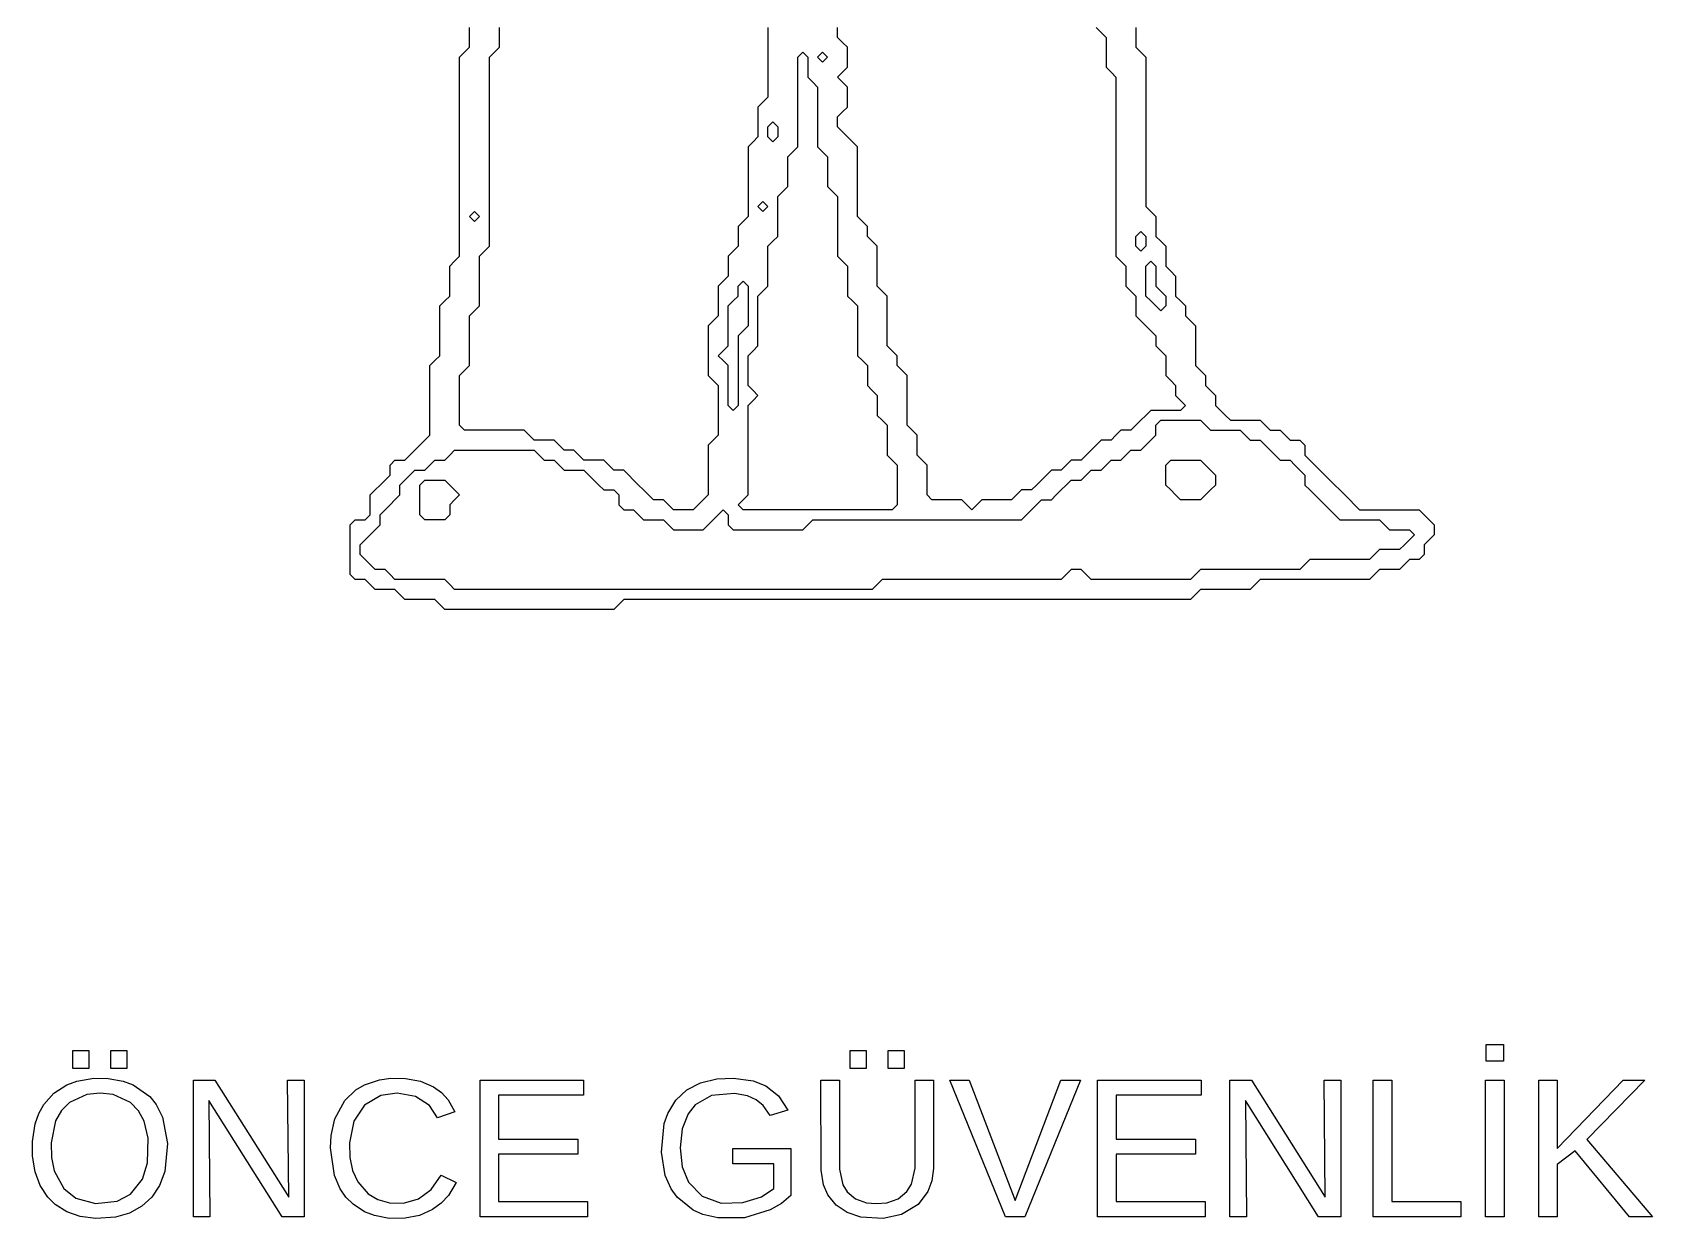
# Model space of a CAD drawing. Header units: millimetres. Extents: x 36.7 to 83.3, y 17.5 to 112.5.
# Drawn here: x 36.73 to 83.27, y 17.5 to 51.57 of the extents above; entities that cross this region are included whole.
import ezdxf

# ---------------------------------------------------------------- set-up
doc = ezdxf.new("R2010")
doc.units = ezdxf.units.MM
doc.layers.add('ENGRAVE', color=2, linetype='CONTINUOUS')

msp = doc.modelspace()

# ---------------------------------------------------------------- linework, layer by layer
at = {"layer": 'ENGRAVE'}
for points in [[(68.429, 51.714), (68.429, 51.429), (68.429, 51.143), (68.571, 51), (68.714, 50.857), (68.714, 50.571), (68.714, 50.286), (68.714, 50), (68.714, 49.714), (68.714, 49.429), (68.714, 49.143), (68.714, 48.857), (68.714, 48.571), (68.714, 48.286), (68.714, 48), (68.714, 47.714), (68.714, 47.429), (68.714, 47.143), (68.714, 46.857), (68.714, 46.571), (68.857, 46.429), (69, 46.286), (69, 46), (69, 45.714), (69.143, 45.571), (69.286, 45.429), (69.286, 45.143), (69.286, 44.857), (69.429, 44.714), (69.571, 44.571), (69.571, 44.286), (69.571, 44), (69.714, 43.857), (69.857, 43.714), (69.857, 43.429), (70, 43.286), (70.143, 43.143), (70.143, 42.857), (70.143, 42.571), (70.143, 42.286), (70.143, 42), (70.286, 41.857), (70.429, 41.714), (70.429, 41.429), (70.571, 41.286), (70.714, 41.143), (70.714, 40.857), (70.857, 40.714), (71, 40.571), (71.143, 40.429), (71.429, 40.429), (71.714, 40.429), (72, 40.429), (72.143, 40.286), (72.286, 40.143), (72.571, 40.143), (72.714, 40), (72.857, 39.857), (73.143, 39.857), (73.286, 39.714), (73.286, 39.429), (73.429, 39.286), (73.571, 39.143), (73.714, 39), (73.857, 38.857), (74, 38.714), (74.143, 38.571), (74.286, 38.429), (74.429, 38.286), (74.571, 38.143), (74.714, 38), (74.857, 37.857), (75.143, 37.857), (75.429, 37.857), (75.714, 37.857), (76, 37.857), (76.286, 37.857), (76.571, 37.857), (76.714, 37.714), (76.857, 37.571), (77, 37.429), (77, 37.143), (76.857, 37), (76.714, 36.857), (76.714, 36.571), (76.571, 36.429), (76.286, 36.429), (76.143, 36.286), (76, 36.143), (75.714, 36.143), (75.429, 36.143), (75.286, 36), (75.143, 35.857), (74.857, 35.857), (74.571, 35.857), (74.286, 35.857), (74, 35.857), (73.714, 35.857), (73.429, 35.857), (73.143, 35.857), (72.857, 35.857), (72.571, 35.857), (72.286, 35.857), (72, 35.857), (71.857, 35.714), (71.714, 35.571), (71.429, 35.571), (71.143, 35.571), (70.857, 35.571), (70.571, 35.571), (70.286, 35.571), (70.143, 35.429), (70, 35.286), (69.714, 35.286), (69.429, 35.286), (69.143, 35.286), (68.857, 35.286), (68.571, 35.286), (68.286, 35.286), (68, 35.286), (67.714, 35.286), (67.429, 35.286), (67.143, 35.286), (66.857, 35.286), (66.571, 35.286), (66.286, 35.286), (66, 35.286), (65.714, 35.286), (65.429, 35.286), (65.143, 35.286), (64.857, 35.286), (64.571, 35.286), (64.286, 35.286), (64, 35.286), (63.714, 35.286), (63.429, 35.286), (63.143, 35.286), (62.857, 35.286), (62.571, 35.286), (62.286, 35.286), (62, 35.286), (61.714, 35.286), (61.429, 35.286), (61.143, 35.286), (60.857, 35.286), (60.571, 35.286), (60.286, 35.286), (60, 35.286), (59.714, 35.286), (59.429, 35.286), (59.143, 35.286), (58.857, 35.286), (58.571, 35.286), (58.286, 35.286), (58, 35.286), (57.714, 35.286), (57.429, 35.286), (57.143, 35.286), (56.857, 35.286), (56.571, 35.286), (56.286, 35.286), (56, 35.286), (55.714, 35.286), (55.429, 35.286), (55.143, 35.286), (54.857, 35.286), (54.571, 35.286), (54.286, 35.286), (54, 35.286), (53.714, 35.286), (53.571, 35.143), (53.429, 35), (53.143, 35), (52.857, 35), (52.571, 35), (52.286, 35), (52, 35), (51.714, 35), (51.429, 35), (51.143, 35), (50.857, 35), (50.571, 35), (50.286, 35), (50, 35), (49.714, 35), (49.429, 35), (49.143, 35), (48.857, 35), (48.571, 35), (48.429, 35.143), (48.286, 35.286), (48, 35.286), (47.714, 35.286), (47.429, 35.286), (47.286, 35.429), (47.143, 35.571), (46.857, 35.571), (46.571, 35.571), (46.429, 35.714), (46.286, 35.857), (46, 35.857), (45.857, 36), (45.857, 36.286), (45.857, 36.571), (45.857, 36.857), (45.857, 37.143), (45.857, 37.429), (46, 37.571), (46.286, 37.571), (46.429, 37.714), (46.429, 38), (46.429, 38.286), (46.571, 38.429), (46.714, 38.571), (46.857, 38.714), (47, 38.857), (47, 39.143), (47.143, 39.286), (47.429, 39.286), (47.571, 39.429), (47.714, 39.571), (47.857, 39.714), (48, 39.857), (48.143, 40), (48.143, 40.286), (48.143, 40.571), (48.143, 40.857), (48.143, 41.143), (48.143, 41.429), (48.143, 41.714), (48.143, 42), (48.286, 42.143), (48.429, 42.286), (48.429, 42.571), (48.429, 42.857), (48.429, 43.143), (48.429, 43.429), (48.429, 43.714), (48.571, 43.857), (48.714, 44), (48.714, 44.286), (48.714, 44.571), (48.714, 44.857), (48.857, 45), (49, 45.143), (49, 45.429), (49, 45.714), (49, 46), (49, 46.286), (49, 46.571), (49, 46.857), (49, 47.143), (49, 47.429), (49, 47.714), (49, 48), (49, 48.286), (49, 48.571), (49, 48.857), (49, 49.143), (49, 49.429), (49, 49.714), (49, 50), (49, 50.286), (49, 50.571), (49, 50.857), (49.143, 51), (49.286, 51.143), (49.286, 51.429), (49.286, 51.714)], [(57.857, 51.714), (57.857, 51.429), (57.857, 51.143), (57.857, 50.857), (57.857, 50.571), (57.857, 50.286), (57.857, 50), (57.857, 49.714), (57.714, 49.571), (57.571, 49.429), (57.571, 49.143), (57.571, 48.857), (57.571, 48.571), (57.429, 48.429), (57.286, 48.286), (57.286, 48), (57.286, 47.714), (57.286, 47.429), (57.286, 47.143), (57.286, 46.857), (57.286, 46.571), (57.286, 46.286), (57.143, 46.143), (57, 46), (57, 45.714), (57, 45.429), (56.857, 45.286), (56.714, 45.143), (56.714, 44.857), (56.714, 44.571), (56.571, 44.429), (56.429, 44.286), (56.429, 44), (56.429, 43.714), (56.429, 43.429), (56.286, 43.286), (56.143, 43.143), (56.143, 42.857), (56.143, 42.571), (56.143, 42.286), (56.143, 42), (56.143, 41.714), (56.286, 41.571), (56.429, 41.429), (56.429, 41.143), (56.429, 40.857), (56.429, 40.571), (56.429, 40.286), (56.429, 40), (56.286, 39.857), (56.143, 39.714), (56.143, 39.429), (56.143, 39.143), (56.143, 38.857), (56.143, 38.571), (56.143, 38.286), (56, 38.143), (55.857, 38), (55.714, 37.857), (55.429, 37.857), (55.143, 37.857), (55, 38), (54.857, 38.143), (54.571, 38.143), (54.429, 38.286), (54.286, 38.429), (54.143, 38.571), (54, 38.714), (53.857, 38.857), (53.714, 39), (53.429, 39), (53.286, 39.143), (53.143, 39.286), (52.857, 39.286), (52.571, 39.286), (52.429, 39.429), (52.286, 39.571), (52, 39.571), (51.857, 39.714), (51.714, 39.857), (51.429, 39.857), (51.143, 39.857), (51, 40), (50.857, 40.143), (50.571, 40.143), (50.286, 40.143), (50, 40.143), (49.714, 40.143), (49.429, 40.143), (49.143, 40.143), (49, 40.286), (49, 40.571), (49, 40.857), (49, 41.143), (49, 41.429), (49, 41.714), (49.143, 41.857), (49.286, 42), (49.286, 42.286), (49.286, 42.571), (49.286, 42.857), (49.286, 43.143), (49.286, 43.429), (49.429, 43.571), (49.571, 43.714), (49.571, 44), (49.571, 44.286), (49.571, 44.571), (49.571, 44.857), (49.571, 45.143), (49.714, 45.286), (49.857, 45.429), (49.857, 45.714), (49.857, 46), (49.857, 46.286), (49.857, 46.571), (49.857, 46.857), (49.857, 47.143), (49.857, 47.429), (49.857, 47.714), (49.857, 48), (49.857, 48.286), (49.857, 48.571), (49.857, 48.857), (49.857, 49.143), (49.857, 49.429), (49.857, 49.714), (49.857, 50), (49.857, 50.286), (49.857, 50.571), (49.857, 50.857), (50, 51), (50.143, 51.143), (50.143, 51.429), (50.143, 51.714)], [(67.286, 51.714), (67.429, 51.571), (67.571, 51.429), (67.571, 51.143), (67.571, 50.857), (67.571, 50.571), (67.714, 50.429), (67.857, 50.286), (67.857, 50), (67.857, 49.714), (67.857, 49.429), (67.857, 49.143), (67.857, 48.857), (67.857, 48.571), (67.857, 48.286), (67.857, 48), (67.857, 47.714), (67.857, 47.429), (67.857, 47.143), (67.857, 46.857), (67.857, 46.571), (67.857, 46.286), (67.857, 46), (67.857, 45.714), (67.857, 45.429), (67.857, 45.143), (68, 45), (68.143, 44.857), (68.143, 44.571), (68.143, 44.286), (68.286, 44.143), (68.429, 44), (68.429, 43.714), (68.429, 43.429), (68.571, 43.286), (68.714, 43.143), (68.857, 43), (69, 42.857), (69, 42.571), (69.143, 42.429), (69.286, 42.286), (69.286, 42), (69.286, 41.714), (69.429, 41.571), (69.571, 41.429), (69.571, 41.143), (69.714, 41), (69.857, 40.857), (69.714, 40.714), (69.429, 40.714), (69.143, 40.714), (68.857, 40.714), (68.714, 40.571), (68.571, 40.429), (68.429, 40.286), (68.286, 40.143), (68, 40.143), (67.857, 40), (67.714, 39.857), (67.429, 39.857), (67.286, 39.714), (67.143, 39.571), (67, 39.429), (66.857, 39.286), (66.571, 39.286), (66.429, 39.143), (66.286, 39), (66, 39), (65.857, 38.857), (65.714, 38.714), (65.571, 38.571), (65.429, 38.429), (65.143, 38.429), (65, 38.286), (64.857, 38.143), (64.571, 38.143), (64.286, 38.143), (64, 38.143), (63.857, 38), (63.714, 37.857), (63.571, 38), (63.429, 38.143), (63.143, 38.143), (62.857, 38.143), (62.571, 38.143), (62.429, 38.286), (62.429, 38.571), (62.429, 38.857), (62.429, 39.143), (62.286, 39.286), (62.143, 39.429), (62.143, 39.714), (62.143, 40), (62, 40.143), (61.857, 40.286), (61.857, 40.571), (61.857, 40.857), (61.857, 41.143), (61.857, 41.429), (61.857, 41.714), (61.714, 41.857), (61.571, 42), (61.571, 42.286), (61.429, 42.429), (61.286, 42.571), (61.286, 42.857), (61.286, 43.143), (61.286, 43.429), (61.286, 43.714), (61.286, 44), (61.143, 44.143), (61, 44.286), (61, 44.571), (61, 44.857), (61, 45.143), (61, 45.429), (60.857, 45.571), (60.714, 45.714), (60.714, 46), (60.571, 46.143), (60.429, 46.286), (60.429, 46.571), (60.429, 46.857), (60.429, 47.143), (60.429, 47.429), (60.429, 47.714), (60.429, 48), (60.429, 48.286), (60.286, 48.429), (60.143, 48.571), (60, 48.714), (59.857, 48.857), (59.857, 49.143), (60, 49.286), (60.143, 49.429), (60.143, 49.714), (60.143, 50), (60, 50.143), (59.857, 50.286), (60, 50.429), (60.143, 50.571), (60.143, 50.857), (60.143, 51.143), (60, 51.286), (59.857, 51.429), (59.857, 51.714)]]:
    msp.add_lwpolyline(points, dxfattribs=at)
for points in [[(58.714, 50.857), (58.857, 51), (59, 50.857), (59, 50.571), (59, 50.286), (59.143, 50.143), (59.286, 50), (59.286, 49.714), (59.286, 49.429), (59.286, 49.143), (59.286, 48.857), (59.286, 48.571), (59.286, 48.286), (59.429, 48.143), (59.571, 48), (59.571, 47.714), (59.571, 47.429), (59.571, 47.143), (59.714, 47), (59.857, 46.857), (59.857, 46.571), (59.857, 46.286), (59.857, 46), (59.857, 45.714), (59.857, 45.429), (59.857, 45.143), (60, 45), (60.143, 44.857), (60.143, 44.571), (60.143, 44.286), (60.143, 44), (60.286, 43.857), (60.429, 43.714), (60.429, 43.429), (60.429, 43.143), (60.429, 42.857), (60.429, 42.571), (60.429, 42.286), (60.571, 42.143), (60.714, 42), (60.714, 41.714), (60.714, 41.429), (60.857, 41.286), (61, 41.143), (61, 40.857), (61, 40.571), (61.143, 40.429), (61.286, 40.286), (61.286, 40), (61.286, 39.714), (61.286, 39.429), (61.429, 39.286), (61.571, 39.143), (61.571, 38.857), (61.571, 38.571), (61.571, 38.286), (61.571, 38), (61.429, 37.857), (61.143, 37.857), (60.857, 37.857), (60.571, 37.857), (60.286, 37.857), (60, 37.857), (59.714, 37.857), (59.429, 37.857), (59.143, 37.857), (58.857, 37.857), (58.571, 37.857), (58.286, 37.857), (58, 37.857), (57.714, 37.857), (57.429, 37.857), (57.143, 37.857), (57, 38), (57.143, 38.143), (57.286, 38.286), (57.286, 38.571), (57.286, 38.857), (57.286, 39.143), (57.286, 39.429), (57.286, 39.714), (57.286, 40), (57.286, 40.286), (57.286, 40.571), (57.286, 40.857), (57.429, 41), (57.571, 41.143), (57.429, 41.286), (57.286, 41.429), (57.286, 41.714), (57.286, 42), (57.286, 42.286), (57.429, 42.429), (57.571, 42.571), (57.571, 42.857), (57.571, 43.143), (57.571, 43.429), (57.571, 43.714), (57.571, 44), (57.714, 44.143), (57.857, 44.286), (57.857, 44.571), (57.857, 44.857), (57.857, 45.143), (57.857, 45.429), (58, 45.571), (58.143, 45.714), (58.143, 46), (58.143, 46.286), (58.143, 46.571), (58.143, 46.857), (58.286, 47), (58.429, 47.143), (58.429, 47.429), (58.429, 47.714), (58.429, 48), (58.571, 48.143), (58.714, 48.286), (58.714, 48.571), (58.714, 48.857), (58.714, 49.143), (58.714, 49.429), (58.714, 49.714), (58.714, 50), (58.714, 50.286), (58.714, 50.571)], [(59.286, 50.857), (59.429, 51), (59.571, 50.857), (59.429, 50.714)], [(57.857, 48.857), (58, 49), (58.143, 48.857), (58.143, 48.571), (58, 48.429), (57.857, 48.571)], [(57.571, 46.571), (57.714, 46.714), (57.857, 46.571), (57.714, 46.429)], [(49.286, 46.286), (49.429, 46.429), (49.571, 46.286), (49.429, 46.143)], [(68.429, 45.714), (68.571, 45.857), (68.714, 45.714), (68.714, 45.429), (68.571, 45.286), (68.429, 45.429)], [(68.714, 44.857), (68.857, 45), (69, 44.857), (69, 44.571), (69, 44.286), (69.143, 44.143), (69.286, 44), (69.286, 43.714), (69.143, 43.571), (69, 43.714), (68.857, 43.857), (68.714, 44), (68.714, 44.286), (68.714, 44.571)], [(57, 44.286), (57.143, 44.429), (57.286, 44.286), (57.286, 44), (57.286, 43.714), (57.286, 43.429), (57.286, 43.143), (57.143, 43), (57, 42.857), (57, 42.571), (57, 42.286), (57, 42), (57, 41.714), (57, 41.429), (57, 41.143), (57, 40.857), (56.857, 40.714), (56.714, 40.857), (56.714, 41.143), (56.714, 41.429), (56.714, 41.714), (56.714, 42), (56.571, 42.143), (56.429, 42.286), (56.571, 42.429), (56.714, 42.571), (56.714, 42.857), (56.714, 43.143), (56.714, 43.429), (56.714, 43.714), (56.857, 43.857), (57, 44)], [(69, 40.286), (69.143, 40.429), (69.429, 40.429), (69.714, 40.429), (70, 40.429), (70.286, 40.429), (70.429, 40.286), (70.571, 40.143), (70.857, 40.143), (71.143, 40.143), (71.429, 40.143), (71.571, 40), (71.714, 39.857), (72, 39.857), (72.143, 39.714), (72.286, 39.571), (72.429, 39.429), (72.571, 39.286), (72.857, 39.286), (73, 39.143), (73.143, 39), (73.286, 38.857), (73.286, 38.571), (73.429, 38.429), (73.571, 38.286), (73.714, 38.143), (73.857, 38), (74, 37.857), (74.143, 37.714), (74.286, 37.571), (74.571, 37.571), (74.857, 37.571), (75.143, 37.571), (75.429, 37.571), (75.571, 37.429), (75.714, 37.286), (76, 37.286), (76.286, 37.286), (76.429, 37.143), (76.286, 37), (76.143, 36.857), (76, 36.714), (75.714, 36.714), (75.429, 36.714), (75.286, 36.571), (75.143, 36.429), (74.857, 36.429), (74.571, 36.429), (74.286, 36.429), (74, 36.429), (73.714, 36.429), (73.429, 36.429), (73.286, 36.286), (73.143, 36.143), (72.857, 36.143), (72.571, 36.143), (72.286, 36.143), (72, 36.143), (71.714, 36.143), (71.429, 36.143), (71.143, 36.143), (70.857, 36.143), (70.571, 36.143), (70.286, 36.143), (70.143, 36), (70, 35.857), (69.714, 35.857), (69.429, 35.857), (69.143, 35.857), (68.857, 35.857), (68.571, 35.857), (68.286, 35.857), (68, 35.857), (67.714, 35.857), (67.429, 35.857), (67.143, 35.857), (67, 36), (66.857, 36.143), (66.571, 36.143), (66.429, 36), (66.286, 35.857), (66, 35.857), (65.714, 35.857), (65.429, 35.857), (65.143, 35.857), (64.857, 35.857), (64.571, 35.857), (64.286, 35.857), (64, 35.857), (63.714, 35.857), (63.429, 35.857), (63.143, 35.857), (62.857, 35.857), (62.571, 35.857), (62.286, 35.857), (62, 35.857), (61.714, 35.857), (61.429, 35.857), (61.143, 35.857), (61, 35.714), (60.857, 35.571), (60.571, 35.571), (60.286, 35.571), (60, 35.571), (59.714, 35.571), (59.429, 35.571), (59.143, 35.571), (58.857, 35.571), (58.571, 35.571), (58.286, 35.571), (58, 35.571), (57.714, 35.571), (57.429, 35.571), (57.143, 35.571), (56.857, 35.571), (56.571, 35.571), (56.286, 35.571), (56, 35.571), (55.714, 35.571), (55.429, 35.571), (55.143, 35.571), (54.857, 35.571), (54.571, 35.571), (54.286, 35.571), (54, 35.571), (53.714, 35.571), (53.429, 35.571), (53.143, 35.571), (52.857, 35.571), (52.571, 35.571), (52.286, 35.571), (52, 35.571), (51.714, 35.571), (51.429, 35.571), (51.143, 35.571), (50.857, 35.571), (50.571, 35.571), (50.286, 35.571), (50, 35.571), (49.714, 35.571), (49.429, 35.571), (49.143, 35.571), (48.857, 35.571), (48.714, 35.714), (48.571, 35.857), (48.286, 35.857), (48, 35.857), (47.714, 35.857), (47.429, 35.857), (47.143, 35.857), (47, 36), (46.857, 36.143), (46.571, 36.143), (46.429, 36.286), (46.286, 36.429), (46.143, 36.571), (46.143, 36.857), (46.286, 37), (46.429, 37.143), (46.571, 37.286), (46.714, 37.429), (46.714, 37.714), (46.857, 37.857), (47, 38), (47.143, 38.143), (47.286, 38.286), (47.286, 38.571), (47.429, 38.714), (47.571, 38.857), (47.714, 39), (48, 39), (48.143, 39.143), (48.286, 39.286), (48.571, 39.286), (48.714, 39.429), (48.857, 39.571), (49.143, 39.571), (49.429, 39.571), (49.714, 39.571), (50, 39.571), (50.286, 39.571), (50.571, 39.571), (50.857, 39.571), (51.143, 39.571), (51.286, 39.429), (51.429, 39.286), (51.714, 39.286), (51.857, 39.143), (52, 39), (52.286, 39), (52.571, 39), (52.714, 38.857), (52.857, 38.714), (53, 38.571), (53.143, 38.429), (53.429, 38.429), (53.571, 38.286), (53.571, 38), (53.714, 37.857), (54, 37.857), (54.143, 37.714), (54.286, 37.571), (54.571, 37.571), (54.857, 37.571), (55, 37.429), (55.143, 37.286), (55.429, 37.286), (55.714, 37.286), (56, 37.286), (56.143, 37.429), (56.286, 37.571), (56.429, 37.714), (56.571, 37.857), (56.714, 37.714), (56.714, 37.429), (56.857, 37.286), (57.143, 37.286), (57.429, 37.286), (57.714, 37.286), (58, 37.286), (58.286, 37.286), (58.571, 37.286), (58.857, 37.286), (59, 37.429), (59.143, 37.571), (59.429, 37.571), (59.714, 37.571), (60, 37.571), (60.286, 37.571), (60.571, 37.571), (60.857, 37.571), (61.143, 37.571), (61.429, 37.571), (61.714, 37.571), (62, 37.571), (62.286, 37.571), (62.571, 37.571), (62.857, 37.571), (63.143, 37.571), (63.429, 37.571), (63.714, 37.571), (64, 37.571), (64.286, 37.571), (64.571, 37.571), (64.857, 37.571), (65.143, 37.571), (65.286, 37.714), (65.429, 37.857), (65.571, 38), (65.714, 38.143), (66, 38.143), (66.143, 38.286), (66.286, 38.429), (66.429, 38.571), (66.571, 38.714), (66.857, 38.714), (67, 38.857), (67.143, 39), (67.429, 39), (67.571, 39.143), (67.714, 39.286), (68, 39.286), (68.143, 39.429), (68.286, 39.571), (68.571, 39.571), (68.714, 39.714), (68.857, 39.857), (69, 40)], [(69.286, 39.143), (69.429, 39.286), (69.714, 39.286), (70, 39.286), (70.286, 39.286), (70.429, 39.143), (70.571, 39), (70.714, 38.857), (70.714, 38.571), (70.571, 38.429), (70.429, 38.286), (70.286, 38.143), (70, 38.143), (69.714, 38.143), (69.571, 38.286), (69.429, 38.429), (69.286, 38.571), (69.286, 38.857)], [(47.857, 38.571), (48, 38.714), (48.286, 38.714), (48.571, 38.714), (48.714, 38.571), (48.857, 38.429), (49, 38.286), (48.857, 38.143), (48.714, 38), (48.714, 37.714), (48.571, 37.571), (48.286, 37.571), (48, 37.571), (47.857, 37.714), (47.857, 38), (47.857, 38.286)], [(78.995, 22.5), (78.995, 22.021), (78.494, 22.021), (78.494, 22.5)], [(38.347, 22.325), (38.347, 21.812), (37.887, 21.812), (37.887, 22.325)], [(39.438, 22.325), (39.438, 21.812), (38.984, 21.812), (38.984, 22.325)], [(60.678, 22.325), (60.678, 21.812), (60.219, 21.812), (60.219, 22.325)], [(61.769, 21.812), (61.316, 21.812), (61.316, 22.325), (61.769, 22.325)], [(40.528, 18.849), (40.377, 18.455), (40.156, 18.12), (39.87, 17.853), (39.52, 17.656), (39.117, 17.537), (38.545, 17.5), (38.101, 17.559), (37.711, 17.696), (37.377, 17.909), (37.17, 18.115), (36.952, 18.451), (36.804, 18.847), (36.73, 19.291), (36.726, 19.717), (36.803, 20.22), (36.906, 20.514), (37.05, 20.775), (37.343, 21.104), (37.712, 21.343), (37.999, 21.449), (38.49, 21.529), (38.903, 21.525), (39.331, 21.448), (39.618, 21.341), (40.096, 21.004), (40.279, 20.777), (40.464, 20.416), (40.61, 19.654)], [(41.826, 17.553), (41.353, 17.553), (41.353, 21.476), (41.971, 21.476), (44.092, 18.113), (44.059, 21.476), (44.538, 21.476), (44.538, 17.553), (43.897, 17.553), (41.798, 20.894)], [(46.733, 21.033), (46.269, 20.76), (45.962, 20.296), (45.836, 19.675), (45.847, 19.255), (45.926, 18.882), (46.074, 18.56), (46.371, 18.215), (46.653, 18.044), (46.983, 17.952), (47.39, 17.943), (47.823, 18.065), (48.183, 18.334), (48.468, 18.75), (48.903, 18.533), (48.678, 18.167), (48.467, 17.942), (48.222, 17.762), (47.849, 17.593), (47.431, 17.508), (46.974, 17.507), (46.551, 17.586), (46.267, 17.697), (45.938, 17.911), (45.733, 18.116), (45.566, 18.359), (45.403, 18.738), (45.292, 19.532), (45.312, 19.891), (45.419, 20.369), (45.703, 20.892), (46.017, 21.194), (46.266, 21.343), (46.699, 21.486), (47.026, 21.529), (47.444, 21.524), (47.879, 21.446), (48.248, 21.289), (48.481, 21.121), (48.673, 20.91), (48.866, 20.562), (48.363, 20.395), (48.139, 20.748), (47.733, 21.011), (47.207, 21.1)], [(50.119, 21.041), (50.119, 19.783), (52.396, 19.783), (52.396, 19.354), (50.119, 19.354), (50.119, 17.987), (52.677, 17.987), (52.677, 17.553), (49.587, 17.553), (49.587, 21.476), (52.563, 21.476), (52.563, 21.041)], [(54.875, 20.227), (54.978, 20.523), (55.208, 20.902), (55.527, 21.199), (55.921, 21.403), (56.39, 21.513), (56.872, 21.532), (57.438, 21.455), (57.802, 21.314), (58.162, 21.028), (58.429, 20.61), (57.922, 20.459), (57.723, 20.748), (57.519, 20.914), (57.272, 21.025), (56.9, 21.094), (56.238, 21.034), (55.767, 20.767), (55.563, 20.511), (55.391, 20.076), (55.333, 19.532), (55.394, 18.988), (55.577, 18.544), (55.97, 18.14), (56.512, 17.946), (57.141, 17.958), (57.675, 18.124), (58.025, 18.363), (58.025, 19.07), (56.853, 19.07), (56.853, 19.516), (58.515, 19.516), (58.515, 18.163), (58.243, 17.932), (57.926, 17.747), (57.181, 17.525), (56.416, 17.52), (55.992, 17.618), (55.709, 17.743), (55.25, 18.114), (55.078, 18.358), (54.908, 18.739), (54.796, 19.409)], [(60.525, 17.541), (60.135, 17.673), (59.816, 17.888), (59.578, 18.182), (59.452, 18.47), (59.383, 18.887), (59.381, 21.476), (59.913, 21.476), (59.915, 18.918), (60.011, 18.472), (60.133, 18.266), (60.371, 18.065), (60.686, 17.954), (60.973, 17.929), (61.269, 17.955), (61.598, 18.07), (61.852, 18.277), (61.984, 18.49), (62.086, 18.951), (62.089, 21.476), (62.618, 21.476), (62.616, 18.935), (62.568, 18.585), (62.455, 18.278), (62.173, 17.903), (61.693, 17.614), (61.171, 17.505)], [(63.643, 21.476), (64.962, 18.021), (66.276, 21.476), (66.836, 21.476), (65.235, 17.553), (64.684, 17.553), (63.083, 21.476)], [(67.86, 21.041), (67.86, 19.783), (70.137, 19.783), (70.137, 19.354), (67.86, 19.354), (67.86, 17.987), (70.418, 17.987), (70.418, 17.553), (67.329, 17.553), (67.329, 21.476), (70.304, 21.476), (70.304, 21.041)], [(71.604, 17.553), (71.131, 17.553), (71.131, 21.476), (71.749, 21.476), (73.87, 18.113), (73.837, 21.476), (74.316, 21.476), (74.316, 17.553), (73.676, 17.553), (71.577, 20.894)], [(77.762, 17.987), (77.762, 17.553), (75.248, 17.553), (75.248, 21.476), (75.78, 21.476), (75.78, 17.987)], [(78.478, 21.476), (79.009, 21.476), (79.009, 17.553), (78.478, 17.553)], [(80.003, 17.553), (80.003, 21.476), (80.535, 21.476), (80.535, 19.51), (82.425, 21.476), (83.051, 21.476), (81.381, 19.772), (83.274, 17.553), (82.614, 17.553), (81.047, 19.446), (80.535, 19.056), (80.535, 17.553)], [(39.938, 20.298), (39.773, 20.596), (39.545, 20.833), (39.043, 21.062), (38.67, 21.1), (38.293, 21.063), (37.788, 20.836), (37.559, 20.602), (37.393, 20.305), (37.265, 19.678), (37.276, 19.25), (37.354, 18.871), (37.633, 18.362), (37.976, 18.085), (38.535, 17.933), (39.157, 17.996), (39.549, 18.197), (39.892, 18.631), (40.037, 19.104), (40.055, 19.813)]]:
    msp.add_lwpolyline(points, close=True, dxfattribs=at)

doc.saveas('drawing.dxf')
